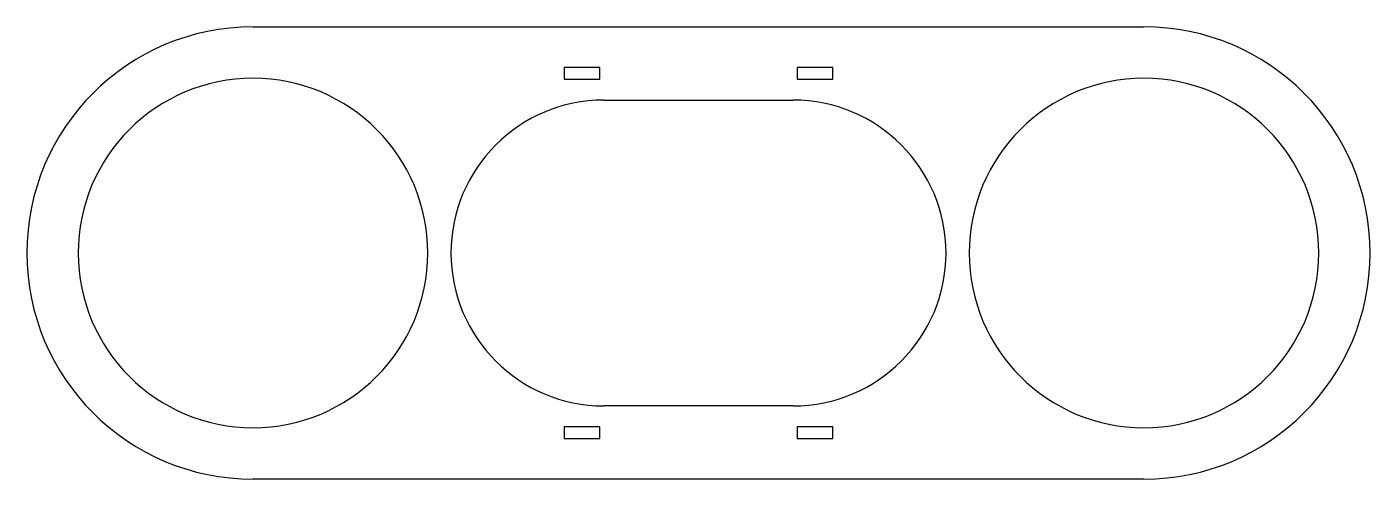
# Model space of a CAD drawing. Header units: millimetres. Extents: x 0 to 392, y 0 to 132.
import ezdxf

# ---------------------------------------------------------------- set-up
doc = ezdxf.new("R2010")
doc.units = ezdxf.units.MM

msp = doc.modelspace()

# ---------------------------------------------------------------- linework, layer by layer
at = {"layer": 'CUT'}
for p, q in [((66, 132), (326, 132)), ((167.2, 120.1), (156.8, 120.1)), ((156.8, 120.1), (156.8, 116.725)), ((167.2, 116.725), (167.2, 120.1)), ((235.2, 120.1), (224.8, 120.1)), ((224.8, 120.1), (224.8, 116.725)), ((235.2, 116.725), (235.2, 120.1)), ((156.8, 116.725), (167.2, 116.725)), ((224.8, 116.725), (235.2, 116.725)), ((168.3875, 110.625), (223.6125, 110.625)), ((223.6125, 21.375), (168.3875, 21.375)), ((167.2, 15.275), (156.8, 15.275)), ((156.8, 15.275), (156.8, 11.9)), ((156.8, 11.9), (167.2, 11.9)), ((167.2, 11.9), (167.2, 15.275)), ((235.2, 15.275), (224.8, 15.275)), ((224.8, 15.275), (224.8, 11.9)), ((224.8, 11.9), (235.2, 11.9)), ((235.2, 11.9), (235.2, 15.275)), ((326, 0), (66, 0))]:
    msp.add_line(p, q, dxfattribs=at)
for centre, radius, start, end in [((66, 66), 66, 90, 270), ((326, 66), 66, 270, 90), ((66, 66), 51, 0, 180), ((326, 66), 51, 0, 180), ((168.3875, 66), 44.625, 90, 270), ((223.6125, 66), 44.625, 270, 90), ((66, 66), 51, 180, 0), ((326, 66), 51, 180, 0)]:
    msp.add_arc(centre, radius, start, end, dxfattribs=at)

doc.saveas('drawing.dxf')
